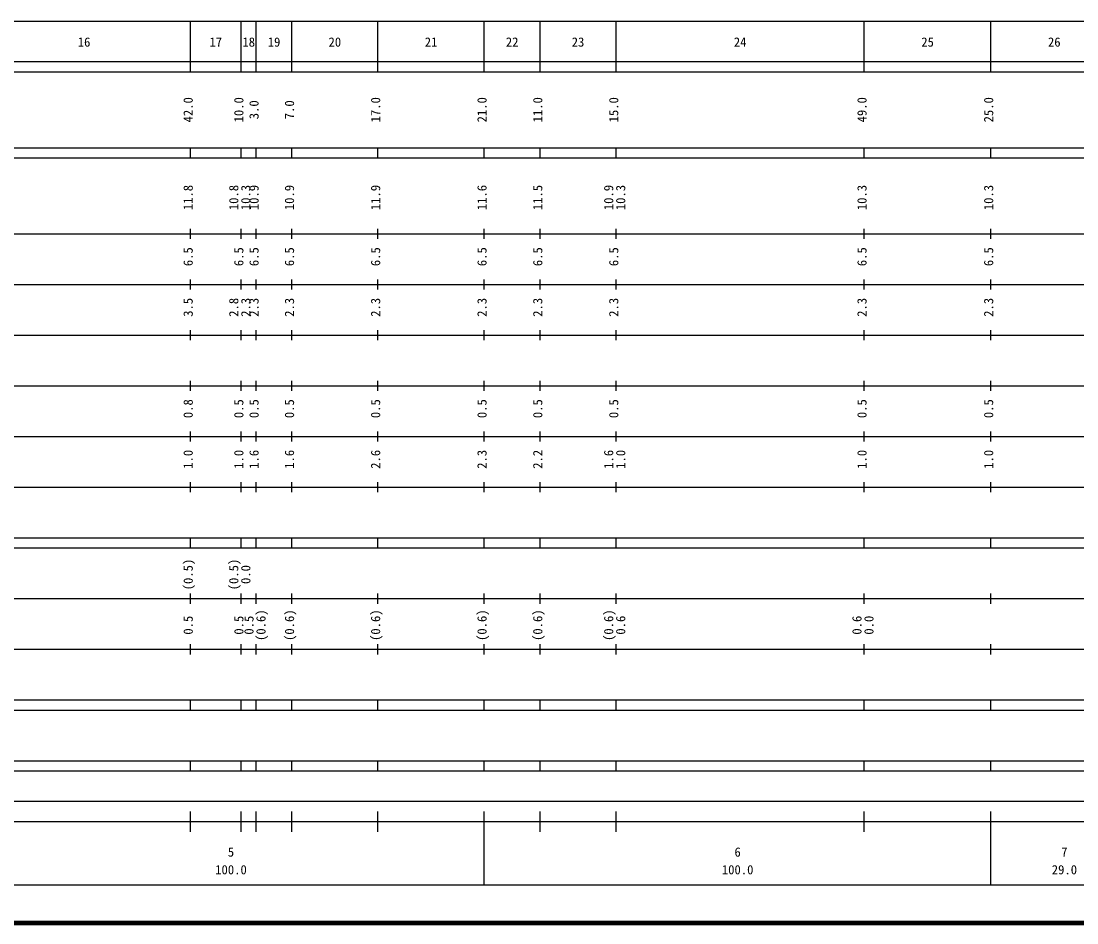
# Model space of a CAD drawing. Units: millimetres on the paper, enlarged 1000 times. Extents: x 40000 to 680000, y 20000 to 380000.
# Drawn here: x 276574 to 484963, y 20000 to 198000 of the extents above; entities that cross this region are included whole.
import ezdxf
from ezdxf.enums import TextEntityAlignment as Align

# ---------------------------------------------------------------- set-up
doc = ezdxf.new("R2010")
doc.units = ezdxf.units.MM
doc.header["$LTSCALE"] = 1000
doc.layers.add('S-TTL', color=2, linetype='Continuous', lineweight=140)
doc.layers.add('S-TTL-BAND', color=7, linetype='Continuous', lineweight=25)
doc.styles.add('ＭＳ ゴシック', font='')
doc.styles.get('ＭＳ ゴシック').set_extended_font_data('MS Gothic')

msp = doc.modelspace()

# ---------------------------------------------------------------- linework, layer by layer
at = {"layer": 'S-TTL'}
msp.add_line((40000, 20000), (680000, 20000), dxfattribs=at)
at = {"layer": 'S-TTL-BAND'}
for p, q in [((68000, 198000), (579000, 198000)), ((310000, 188000), (310000, 198000)), ((320000, 188000), (320000, 198000)), ((323000, 188000), (323000, 198000)), ((330000, 188000), (330000, 198000)), ((347000, 188000), (347000, 198000)), ((368000, 188000), (368000, 198000)), ((379000, 188000), (379000, 198000)), ((394000, 188000), (394000, 198000)), ((443000, 188000), (443000, 198000)), ((468000, 188000), (468000, 198000)), ((40000, 190000), (579000, 190000)), ((40000, 188000), (579000, 188000)), ((40000, 173000), (579000, 173000)), ((310000, 171000), (310000, 173000)), ((320000, 171000), (320000, 173000)), ((323000, 171000), (323000, 173000)), ((330000, 171000), (330000, 173000)), ((347000, 171000), (347000, 173000)), ((368000, 171000), (368000, 173000)), ((379000, 171000), (379000, 173000)), ((394000, 171000), (394000, 173000)), ((443000, 171000), (443000, 173000)), ((468000, 171000), (468000, 173000)), ((40000, 171000), (579000, 171000)), ((310000, 155000), (310000, 157000)), ((320000, 155000), (320000, 157000)), ((323000, 155000), (323000, 157000)), ((330000, 155000), (330000, 157000)), ((347000, 155000), (347000, 157000)), ((368000, 155000), (368000, 157000)), ((379000, 155000), (379000, 157000)), ((394000, 155000), (394000, 157000)), ((443000, 155000), (443000, 157000)), ((468000, 155000), (468000, 157000)), ((40000, 156000), (579000, 156000)), ((46000, 146000), (579000, 146000)), ((310000, 145000), (310000, 147000)), ((320000, 145000), (320000, 147000)), ((323000, 145000), (323000, 147000)), ((330000, 145000), (330000, 147000)), ((347000, 145000), (347000, 147000)), ((368000, 145000), (368000, 147000)), ((379000, 145000), (379000, 147000)), ((394000, 145000), (394000, 147000)), ((443000, 145000), (443000, 147000)), ((468000, 145000), (468000, 147000)), ((52000, 136000), (579000, 136000)), ((310000, 135000), (310000, 137000)), ((320000, 135000), (320000, 137000)), ((323000, 135000), (323000, 137000)), ((330000, 135000), (330000, 137000)), ((347000, 135000), (347000, 137000)), ((368000, 135000), (368000, 137000)), ((379000, 135000), (379000, 137000)), ((394000, 135000), (394000, 137000)), ((443000, 135000), (443000, 137000)), ((468000, 135000), (468000, 137000)), ((46000, 126000), (579000, 126000)), ((310000, 125000), (310000, 127000)), ((320000, 125000), (320000, 127000)), ((323000, 125000), (323000, 127000)), ((330000, 125000), (330000, 127000)), ((347000, 125000), (347000, 127000)), ((368000, 125000), (368000, 127000)), ((379000, 125000), (379000, 127000)), ((394000, 125000), (394000, 127000)), ((443000, 125000), (443000, 127000)), ((468000, 125000), (468000, 127000)), ((310000, 115000), (310000, 117000)), ((320000, 115000), (320000, 117000)), ((323000, 115000), (323000, 117000)), ((330000, 115000), (330000, 117000)), ((347000, 115000), (347000, 117000)), ((368000, 115000), (368000, 117000)), ((379000, 115000), (379000, 117000)), ((394000, 115000), (394000, 117000)), ((443000, 115000), (443000, 117000)), ((468000, 115000), (468000, 117000)), ((52000, 116000), (579000, 116000)), ((310000, 105000), (310000, 107000)), ((320000, 105000), (320000, 107000)), ((323000, 105000), (323000, 107000)), ((330000, 105000), (330000, 107000)), ((347000, 105000), (347000, 107000)), ((368000, 105000), (368000, 107000)), ((379000, 105000), (379000, 107000)), ((394000, 105000), (394000, 107000)), ((443000, 105000), (443000, 107000)), ((468000, 105000), (468000, 107000)), ((46000, 106000), (579000, 106000)), ((40000, 96000), (579000, 96000)), ((310000, 94000), (310000, 96000)), ((320000, 94000), (320000, 96000)), ((323000, 94000), (323000, 96000)), ((330000, 94000), (330000, 96000)), ((347000, 94000), (347000, 96000)), ((368000, 94000), (368000, 96000)), ((379000, 94000), (379000, 96000)), ((394000, 94000), (394000, 96000)), ((443000, 94000), (443000, 96000)), ((468000, 94000), (468000, 96000)), ((40000, 94000), (579000, 94000)), ((49000, 84000), (579000, 84000)), ((310000, 83000), (310000, 85000)), ((320000, 83000), (320000, 85000)), ((323000, 83000), (323000, 85000)), ((330000, 83000), (330000, 85000)), ((347000, 83000), (347000, 85000)), ((368000, 83000), (368000, 85000)), ((379000, 83000), (379000, 85000)), ((394000, 83000), (394000, 85000)), ((443000, 83000), (443000, 85000)), ((468000, 83000), (468000, 85000)), ((40000, 74000), (579000, 74000)), ((310000, 73000), (310000, 75000)), ((320000, 73000), (320000, 75000)), ((323000, 73000), (323000, 75000)), ((330000, 73000), (330000, 75000)), ((347000, 73000), (347000, 75000)), ((368000, 73000), (368000, 75000)), ((379000, 73000), (379000, 75000)), ((394000, 73000), (394000, 75000)), ((443000, 73000), (443000, 75000)), ((468000, 73000), (468000, 75000)), ((40000, 64000), (579000, 64000)), ((310000, 62000), (310000, 64000)), ((320000, 62000), (320000, 64000)), ((323000, 62000), (323000, 64000)), ((330000, 62000), (330000, 64000)), ((347000, 62000), (347000, 64000)), ((368000, 62000), (368000, 64000)), ((379000, 62000), (379000, 64000)), ((394000, 62000), (394000, 64000)), ((443000, 62000), (443000, 64000)), ((468000, 62000), (468000, 64000)), ((40000, 62000), (579000, 62000)), ((40000, 52000), (579000, 52000)), ((310000, 50000), (310000, 52000)), ((320000, 50000), (320000, 52000)), ((323000, 50000), (323000, 52000)), ((330000, 50000), (330000, 52000)), ((347000, 50000), (347000, 52000)), ((368000, 50000), (368000, 52000)), ((379000, 50000), (379000, 52000)), ((394000, 50000), (394000, 52000)), ((443000, 50000), (443000, 52000)), ((468000, 50000), (468000, 52000)), ((40000, 50000), (579000, 50000)), ((71000, 44000), (565000, 44000)), ((310000, 38000), (310000, 42000)), ((320000, 38000), (320000, 42000)), ((323000, 38000), (323000, 42000)), ((330000, 38000), (330000, 42000)), ((347000, 38000), (347000, 42000)), ((368000, 27500), (368000, 42000)), ((379000, 38000), (379000, 42000)), ((394000, 38000), (394000, 42000)), ((443000, 38000), (443000, 42000)), ((468000, 27500), (468000, 42000)), ((40000, 40000), (579000, 40000)), ((68000, 27500), (579000, 27500))]:
    msp.add_line(p, q, dxfattribs=at)

# ---------------------------------------------------------------- texts
at = {"layer": 'S-TTL-BAND', "style": 'ＭＳ ゴシック'}
for s, p in [('16', (289000, 192405)), ('17', (315000, 192405)), ('18', (321500, 192405)), ('19', (326500, 192405)), ('20', (338500, 192405)), ('21', (357500, 192405)), ('22', (373500, 192405)), ('23', (386500, 192405)), ('24', (418500, 192405)), ('25', (455500, 192405)), ('26', (480500, 192405)), ('5', (318000, 32523)), ('6', (418000, 32523)), ('7', (482500, 32523)), ('100.0', (318000, 29033)), ('100.0', (418000, 29033)), ('29.0', (482500, 29033))]:
    msp.add_text(s, height=1833, dxfattribs=at).set_placement(p, align=Align.BOTTOM_CENTER)
for s, p in [('42.0', (311000, 180500)), ('10.0', (321000, 180500)), ('3.0', (324000, 180500)), ('7.0', (331000, 180500)), ('17.0', (348000, 180500)), ('21.0', (369000, 180500)), ('11.0', (380000, 180500)), ('15.0', (395000, 180500)), ('49.0', (444000, 180500)), ('25.0', (469000, 180500)), ('11.8', (311000, 163174)), ('10.8', (320000, 163174)), ('10.3', (322370, 163174)), ('10.9', (324000, 163174)), ('10.9', (331000, 163174)), ('11.9', (348000, 163174)), ('11.6', (369000, 163174)), ('11.5', (380000, 163174)), ('10.9', (394000, 163174)), ('10.3', (396370, 163174)), ('10.3', (444000, 163174)), ('10.3', (469000, 163174)), ('6.5', (311000, 151500)), ('6.5', (321000, 151500)), ('6.5', (324000, 151500)), ('6.5', (331000, 151500)), ('6.5', (348000, 151500)), ('6.5', (369000, 151500)), ('6.5', (380000, 151500)), ('6.5', (395000, 151500)), ('6.5', (444000, 151500)), ('6.5', (469000, 151500)), ('3.5', (311000, 141500)), ('2.8', (320000, 141500)), ('2.3', (322370, 141500)), ('2.3', (324000, 141500)), ('2.3', (331000, 141500)), ('2.3', (348000, 141500)), ('2.3', (369000, 141500)), ('2.3', (380000, 141500)), ('2.3', (395000, 141500)), ('2.3', (444000, 141500)), ('2.3', (469000, 141500)), ('0.8', (311000, 121500)), ('0.5', (321000, 121500)), ('0.5', (324000, 121500)), ('0.5', (331000, 121500)), ('0.5', (348000, 121500)), ('0.5', (369000, 121500)), ('0.5', (380000, 121500)), ('0.5', (395000, 121500)), ('0.5', (444000, 121500)), ('0.5', (469000, 121500)), ('1.0', (311000, 111500)), ('1.0', (321000, 111500)), ('1.6', (324000, 111500)), ('1.6', (331000, 111500)), ('2.6', (348000, 111500)), ('2.3', (369000, 111500)), ('2.2', (380000, 111500)), ('1.6', (394000, 111500)), ('1.0', (396370, 111500)), ('1.0', (444000, 111500)), ('1.0', (469000, 111500)), ('(0.5)', (311000, 88764)), ('(0.5)', (320000, 88764)), ('0.0', (322370, 88764)), ('(0.6)', (325370, 78764)), ('(0.6)', (331000, 78764)), ('(0.6)', (348000, 78764)), ('(0.6)', (369000, 78764)), ('(0.6)', (380000, 78764)), ('(0.6)', (394000, 78764)), ('0.5', (311000, 78764)), ('0.5', (321000, 78764)), ('0.5', (323000, 78764)), ('0.6', (396370, 78764)), ('0.6', (443000, 78764)), ('0.0', (445370, 78764))]:
    msp.add_text(s, height=1833, rotation=90, dxfattribs=at).set_placement(p, align=Align.BOTTOM_CENTER)

doc.saveas('drawing.dxf')
